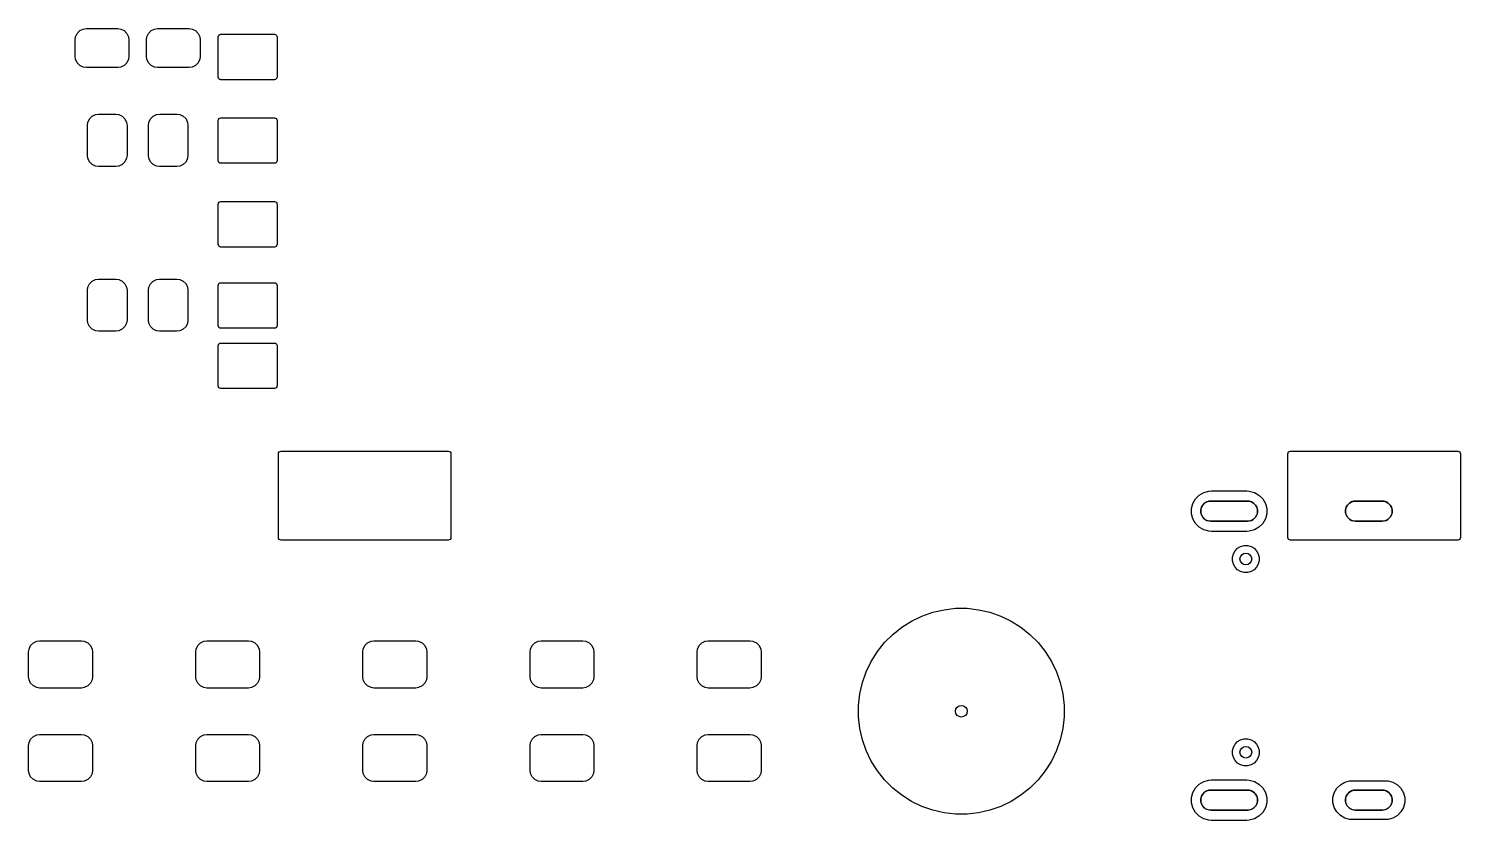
# Model space of a CAD drawing. Extents: x 3.9 to 7.48, y -4.89 to -2.91.
# Drawn here: x 5.79 to 7.476, y -4.826 to -3.894 of the extents above; entities that cross this region are included whole.
import ezdxf

# ---------------------------------------------------------------- set-up
doc = ezdxf.new("R2010")
doc.units = 0
doc.header["$MEASUREMENT"] = 0
doc.layers.add('BLACK', color=7, linetype='CONTINUOUS')

msp = doc.modelspace()

# ---------------------------------------------------------------- linework, layer by layer
at = {"layer": 'BLACK', "linetype": 'CONTINUOUS'}
for p, q in [((5.8505, -3.8964), (5.8546, -3.8945)), ((5.8546, -3.8945), (5.858, -3.8941)), ((5.858, -3.8941), (5.8954, -3.8941)), ((5.8954, -3.8941), (5.8987, -3.8945)), ((5.8987, -3.8945), (5.9028, -3.8964)), ((5.9345, -3.8964), (5.9386, -3.8945)), ((5.9386, -3.8945), (5.942, -3.8941)), ((5.942, -3.8941), (5.9794, -3.8941)), ((5.9794, -3.8941), (5.9827, -3.8945)), ((5.9827, -3.8945), (5.9868, -3.8964)), ((5.845, -3.9071), (5.8454, -3.9037)), ((5.845, -3.9268), (5.845, -3.9071)), ((5.8454, -3.9037), (5.8473, -3.8996)), ((5.8473, -3.8996), (5.8505, -3.8964)), ((5.9028, -3.8964), (5.906, -3.8996)), ((5.906, -3.8996), (5.9079, -3.9037)), ((5.9079, -3.9037), (5.9084, -3.9071)), ((5.9084, -3.9071), (5.9084, -3.9268)), ((5.929, -3.9071), (5.9294, -3.9037)), ((5.929, -3.9268), (5.929, -3.9071)), ((5.9294, -3.9037), (5.9313, -3.8996)), ((5.9313, -3.8996), (5.9345, -3.8964)), ((5.9868, -3.8964), (5.99, -3.8996)), ((5.99, -3.8996), (5.9919, -3.9037)), ((5.9919, -3.9037), (5.9924, -3.9071)), ((5.9924, -3.9071), (5.9924, -3.9268)), ((6.0135, -3.9038), (6.0137, -3.9026)), ((6.0135, -3.9511), (6.0135, -3.9038)), ((6.0137, -3.9026), (6.0144, -3.9016)), ((6.0144, -3.9016), (6.0154, -3.9009)), ((6.0154, -3.9009), (6.0166, -3.9007)), ((6.0166, -3.9007), (6.0796, -3.9007)), ((6.0796, -3.9007), (6.0808, -3.9009)), ((6.0808, -3.9009), (6.0818, -3.9016)), ((6.0818, -3.9016), (6.0825, -3.9026)), ((6.0825, -3.9026), (6.0828, -3.9038)), ((6.0828, -3.9038), (6.0828, -3.9511)), ((5.8454, -3.9301), (5.845, -3.9268)), ((5.9084, -3.9268), (5.9079, -3.9301)), ((5.9294, -3.9301), (5.929, -3.9268)), ((5.9924, -3.9268), (5.9919, -3.9301)), ((5.8473, -3.9342), (5.8454, -3.9301)), ((5.8505, -3.9374), (5.8473, -3.9342)), ((5.8546, -3.9393), (5.8505, -3.9374)), ((5.858, -3.9398), (5.8546, -3.9393)), ((5.8954, -3.9398), (5.858, -3.9398)), ((5.8987, -3.9393), (5.8954, -3.9398)), ((5.9028, -3.9374), (5.8987, -3.9393)), ((5.906, -3.9342), (5.9028, -3.9374)), ((5.9079, -3.9301), (5.906, -3.9342)), ((5.9313, -3.9342), (5.9294, -3.9301)), ((5.9345, -3.9374), (5.9313, -3.9342)), ((5.9386, -3.9393), (5.9345, -3.9374)), ((5.942, -3.9398), (5.9386, -3.9393)), ((5.9794, -3.9398), (5.942, -3.9398)), ((5.9827, -3.9393), (5.9794, -3.9398)), ((5.9868, -3.9374), (5.9827, -3.9393)), ((5.99, -3.9342), (5.9868, -3.9374)), ((5.9919, -3.9301), (5.99, -3.9342)), ((6.0137, -3.9523), (6.0135, -3.9511)), ((6.0144, -3.9533), (6.0137, -3.9523)), ((6.0154, -3.954), (6.0144, -3.9533)), ((6.0166, -3.9542), (6.0154, -3.954)), ((6.0796, -3.9542), (6.0166, -3.9542)), ((6.0808, -3.954), (6.0796, -3.9542)), ((6.0818, -3.9533), (6.0808, -3.954)), ((6.0825, -3.9523), (6.0818, -3.9533)), ((6.0828, -3.9511), (6.0825, -3.9523)), ((5.865, -3.9972), (5.8691, -3.9953)), ((5.8691, -3.9953), (5.8724, -3.9948)), ((5.8724, -3.9948), (5.8931, -3.9948)), ((5.8931, -3.9948), (5.8964, -3.9953)), ((5.8964, -3.9953), (5.9005, -3.9972)), ((5.9368, -3.9972), (5.9409, -3.9953)), ((5.9409, -3.9953), (5.9443, -3.9948)), ((5.9443, -3.9948), (5.9649, -3.9948)), ((5.9649, -3.9948), (5.9683, -3.9953)), ((5.9683, -3.9953), (5.9724, -3.9972)), ((5.8594, -4.0078), (5.8599, -4.0044)), ((5.8594, -4.0432), (5.8594, -4.0078)), ((5.8599, -4.0044), (5.8618, -4.0003)), ((5.8618, -4.0003), (5.865, -3.9972)), ((5.9005, -3.9972), (5.9037, -4.0003)), ((5.9037, -4.0003), (5.9056, -4.0044)), ((5.9056, -4.0044), (5.9061, -4.0078)), ((5.9061, -4.0078), (5.9061, -4.0432)), ((5.9313, -4.0078), (5.9317, -4.0044)), ((5.9313, -4.0432), (5.9313, -4.0078)), ((5.9317, -4.0044), (5.9336, -4.0003)), ((5.9336, -4.0003), (5.9368, -3.9972)), ((5.9724, -3.9972), (5.9756, -4.0003)), ((5.9756, -4.0003), (5.9775, -4.0044)), ((5.9775, -4.0044), (5.9779, -4.0078)), ((5.9779, -4.0078), (5.9779, -4.0432)), ((6.0135, -4.0022), (6.0137, -4.001)), ((6.0135, -4.0495), (6.0135, -4.0022)), ((6.0137, -4.001), (6.0144, -4)), ((6.0144, -4), (6.0154, -3.9993)), ((6.0154, -3.9993), (6.0166, -3.9991)), ((6.0166, -3.9991), (6.0796, -3.9991)), ((6.0796, -3.9991), (6.0808, -3.9993)), ((6.0808, -3.9993), (6.0818, -4)), ((6.0818, -4), (6.0825, -4.001)), ((6.0825, -4.001), (6.0828, -4.0022)), ((6.0828, -4.0022), (6.0828, -4.0495)), ((5.8599, -4.0466), (5.8594, -4.0432)), ((5.8618, -4.0507), (5.8599, -4.0466)), ((5.9056, -4.0466), (5.9037, -4.0507)), ((5.9061, -4.0432), (5.9056, -4.0466)), ((5.9317, -4.0466), (5.9313, -4.0432)), ((5.9336, -4.0507), (5.9317, -4.0466)), ((5.9775, -4.0466), (5.9756, -4.0507)), ((5.9779, -4.0432), (5.9775, -4.0466)), ((5.865, -4.0539), (5.8618, -4.0507)), ((5.8691, -4.0558), (5.865, -4.0539)), ((5.8724, -4.0562), (5.8691, -4.0558)), ((5.8931, -4.0562), (5.8724, -4.0562)), ((5.8964, -4.0558), (5.8931, -4.0562)), ((5.9005, -4.0539), (5.8964, -4.0558)), ((5.9037, -4.0507), (5.9005, -4.0539)), ((5.9368, -4.0539), (5.9336, -4.0507)), ((5.9409, -4.0558), (5.9368, -4.0539)), ((5.9443, -4.0562), (5.9409, -4.0558)), ((5.9649, -4.0562), (5.9443, -4.0562)), ((5.9683, -4.0558), (5.9649, -4.0562)), ((5.9724, -4.0539), (5.9683, -4.0558)), ((5.9756, -4.0507), (5.9724, -4.0539)), ((6.0137, -4.0507), (6.0135, -4.0495)), ((6.0144, -4.0517), (6.0137, -4.0507)), ((6.0154, -4.0524), (6.0144, -4.0517)), ((6.0166, -4.0526), (6.0154, -4.0524)), ((6.0796, -4.0526), (6.0166, -4.0526)), ((6.0808, -4.0524), (6.0796, -4.0526)), ((6.0818, -4.0517), (6.0808, -4.0524)), ((6.0825, -4.0507), (6.0818, -4.0517)), ((6.0828, -4.0495), (6.0825, -4.0507)), ((6.0154, -4.0978), (6.0166, -4.0975)), ((6.0166, -4.0975), (6.0796, -4.0975)), ((6.0796, -4.0975), (6.0808, -4.0978)), ((6.0135, -4.1007), (6.0137, -4.0995)), ((6.0135, -4.1479), (6.0135, -4.1007)), ((6.0137, -4.0995), (6.0144, -4.0984)), ((6.0144, -4.0984), (6.0154, -4.0978)), ((6.0808, -4.0978), (6.0818, -4.0984)), ((6.0818, -4.0984), (6.0825, -4.0995)), ((6.0825, -4.0995), (6.0828, -4.1007)), ((6.0828, -4.1007), (6.0828, -4.1479)), ((6.0137, -4.1491), (6.0135, -4.1479)), ((6.0828, -4.1479), (6.0825, -4.1491)), ((6.0144, -4.1501), (6.0137, -4.1491)), ((6.0154, -4.1508), (6.0144, -4.1501)), ((6.0166, -4.1511), (6.0154, -4.1508)), ((6.0796, -4.1511), (6.0166, -4.1511)), ((6.0808, -4.1508), (6.0796, -4.1511)), ((6.0818, -4.1501), (6.0808, -4.1508)), ((6.0825, -4.1491), (6.0818, -4.1501)), ((5.8594, -4.2018), (5.8599, -4.1984)), ((5.8599, -4.1984), (5.8618, -4.1943)), ((5.8618, -4.1943), (5.865, -4.1912)), ((5.865, -4.1912), (5.8691, -4.1893)), ((5.8691, -4.1893), (5.8724, -4.1888)), ((5.8724, -4.1888), (5.8931, -4.1888)), ((5.8931, -4.1888), (5.8964, -4.1893)), ((5.8964, -4.1893), (5.9005, -4.1912)), ((5.9005, -4.1912), (5.9037, -4.1943)), ((5.9037, -4.1943), (5.9056, -4.1984)), ((5.9056, -4.1984), (5.9061, -4.2018)), ((5.9313, -4.2018), (5.9317, -4.1984)), ((5.9317, -4.1984), (5.9336, -4.1943)), ((5.9336, -4.1943), (5.9368, -4.1912)), ((5.9368, -4.1912), (5.9409, -4.1893)), ((5.9409, -4.1893), (5.9443, -4.1888)), ((5.9443, -4.1888), (5.9649, -4.1888)), ((5.9649, -4.1888), (5.9683, -4.1893)), ((5.9683, -4.1893), (5.9724, -4.1912)), ((5.9724, -4.1912), (5.9756, -4.1943)), ((5.9756, -4.1943), (5.9775, -4.1984)), ((5.9775, -4.1984), (5.9779, -4.2018)), ((6.0135, -4.1963), (6.0137, -4.1951)), ((6.0135, -4.2436), (6.0135, -4.1963)), ((6.0137, -4.1951), (6.0144, -4.1941)), ((6.0144, -4.1941), (6.0154, -4.1934)), ((6.0154, -4.1934), (6.0166, -4.1932)), ((6.0166, -4.1932), (6.0796, -4.1932)), ((6.0796, -4.1932), (6.0808, -4.1934)), ((6.0808, -4.1934), (6.0818, -4.1941)), ((6.0818, -4.1941), (6.0825, -4.1951)), ((6.0825, -4.1951), (6.0828, -4.1963)), ((6.0828, -4.1963), (6.0828, -4.2436)), ((5.8594, -4.2372), (5.8594, -4.2018)), ((5.9061, -4.2018), (5.9061, -4.2372)), ((5.9313, -4.2372), (5.9313, -4.2018)), ((5.9779, -4.2018), (5.9779, -4.2372)), ((5.8599, -4.2406), (5.8594, -4.2372)), ((5.8618, -4.2447), (5.8599, -4.2406)), ((5.865, -4.2479), (5.8618, -4.2447)), ((5.8691, -4.2498), (5.865, -4.2479)), ((5.9005, -4.2479), (5.8964, -4.2498)), ((5.9037, -4.2447), (5.9005, -4.2479)), ((5.9056, -4.2406), (5.9037, -4.2447)), ((5.9061, -4.2372), (5.9056, -4.2406)), ((5.9317, -4.2406), (5.9313, -4.2372)), ((5.9336, -4.2447), (5.9317, -4.2406)), ((5.9368, -4.2479), (5.9336, -4.2447)), ((5.9409, -4.2498), (5.9368, -4.2479)), ((5.9724, -4.2479), (5.9683, -4.2498)), ((5.9756, -4.2447), (5.9724, -4.2479)), ((5.9775, -4.2406), (5.9756, -4.2447)), ((5.9779, -4.2372), (5.9775, -4.2406)), ((6.0137, -4.2448), (6.0135, -4.2436)), ((6.0144, -4.2458), (6.0137, -4.2448)), ((6.0154, -4.2465), (6.0144, -4.2458)), ((6.0166, -4.2467), (6.0154, -4.2465)), ((6.0796, -4.2467), (6.0166, -4.2467)), ((6.0808, -4.2465), (6.0796, -4.2467)), ((6.0818, -4.2458), (6.0808, -4.2465)), ((6.0825, -4.2448), (6.0818, -4.2458)), ((6.0828, -4.2436), (6.0825, -4.2448)), ((5.8724, -4.2502), (5.8691, -4.2498)), ((5.8931, -4.2502), (5.8724, -4.2502)), ((5.8964, -4.2498), (5.8931, -4.2502)), ((5.9443, -4.2502), (5.9409, -4.2498)), ((5.9649, -4.2502), (5.9443, -4.2502)), ((5.9683, -4.2498), (5.9649, -4.2502)), ((6.0135, -4.2672), (6.0137, -4.266)), ((6.0137, -4.266), (6.0144, -4.265)), ((6.0144, -4.265), (6.0154, -4.2643)), ((6.0154, -4.2643), (6.0166, -4.2641)), ((6.0166, -4.2641), (6.0796, -4.2641)), ((6.0796, -4.2641), (6.0808, -4.2643)), ((6.0808, -4.2643), (6.0818, -4.265)), ((6.0818, -4.265), (6.0825, -4.266)), ((6.0825, -4.266), (6.0828, -4.2672)), ((6.0135, -4.3144), (6.0135, -4.2672)), ((6.0828, -4.2672), (6.0828, -4.3144)), ((6.0137, -4.3157), (6.0135, -4.3144)), ((6.0144, -4.3167), (6.0137, -4.3157)), ((6.0154, -4.3174), (6.0144, -4.3167)), ((6.0818, -4.3167), (6.0808, -4.3174)), ((6.0825, -4.3157), (6.0818, -4.3167)), ((6.0828, -4.3144), (6.0825, -4.3157)), ((6.0166, -4.3176), (6.0154, -4.3174)), ((6.0796, -4.3176), (6.0166, -4.3176)), ((6.0808, -4.3174), (6.0796, -4.3176)), ((6.0843, -4.3946), (6.0846, -4.3934)), ((6.0843, -4.493), (6.0843, -4.3946)), ((6.0846, -4.3934), (6.0853, -4.3923)), ((6.0853, -4.3923), (6.0863, -4.3917)), ((6.0863, -4.3917), (6.0875, -4.3914)), ((6.0875, -4.3914), (6.2843, -4.3914)), ((6.2843, -4.3914), (6.2855, -4.3917)), ((6.2855, -4.3917), (6.2866, -4.3923)), ((6.2866, -4.3923), (6.2873, -4.3934)), ((6.2873, -4.3934), (6.2875, -4.3946)), ((6.2875, -4.3946), (6.2875, -4.493)), ((7.2733, -4.3946), (7.2736, -4.3934)), ((7.2733, -4.493), (7.2733, -4.3946)), ((7.2736, -4.3934), (7.2742, -4.3923)), ((7.2742, -4.3923), (7.2753, -4.3917)), ((7.2753, -4.3917), (7.2765, -4.3914)), ((7.2765, -4.3914), (7.4733, -4.3914)), ((7.4733, -4.3914), (7.4745, -4.3917)), ((7.4745, -4.3917), (7.4755, -4.3923)), ((7.4755, -4.3923), (7.4762, -4.3934)), ((7.4762, -4.3934), (7.4765, -4.3946)), ((7.4765, -4.3946), (7.4765, -4.493)), ((7.1614, -4.4529), (7.1645, -4.4475)), ((7.1645, -4.4475), (7.1689, -4.4431)), ((7.1689, -4.4431), (7.1743, -4.44)), ((7.1743, -4.44), (7.1803, -4.4384)), ((7.1753, -4.4526), (7.1779, -4.4511)), ((7.1779, -4.4511), (7.1809, -4.4503)), ((7.1803, -4.4384), (7.1834, -4.4382)), ((7.1809, -4.4503), (7.1825, -4.4502)), ((7.1825, -4.4502), (7.2258, -4.4502)), ((7.1834, -4.4382), (7.2248, -4.4382)), ((7.2248, -4.4382), (7.2279, -4.4384)), ((7.2258, -4.4502), (7.2273, -4.4503)), ((7.2273, -4.4503), (7.2303, -4.4511)), ((7.2279, -4.4384), (7.2339, -4.44)), ((7.2303, -4.4511), (7.233, -4.4526)), ((7.2339, -4.44), (7.2393, -4.4431)), ((7.2393, -4.4431), (7.2437, -4.4475)), ((7.2437, -4.4475), (7.2468, -4.4529)), ((7.3457, -4.4526), (7.3484, -4.4511)), ((7.3484, -4.4511), (7.3514, -4.4503)), ((7.3514, -4.4503), (7.3529, -4.4502)), ((7.3529, -4.4502), (7.3844, -4.4502)), ((7.3844, -4.4502), (7.386, -4.4503)), ((7.386, -4.4503), (7.3889, -4.4511)), ((7.3889, -4.4511), (7.3916, -4.4526)), ((7.1598, -4.4589), (7.1614, -4.4529)), ((7.1598, -4.4651), (7.1598, -4.4589)), ((7.1614, -4.4711), (7.1598, -4.4651)), ((7.1707, -4.4604), (7.1715, -4.4575)), ((7.1707, -4.4635), (7.1707, -4.4604)), ((7.1715, -4.4665), (7.1707, -4.4635)), ((7.1715, -4.4575), (7.1731, -4.4548)), ((7.1731, -4.4692), (7.1715, -4.4665)), ((7.1731, -4.4548), (7.1753, -4.4526)), ((7.233, -4.4526), (7.2351, -4.4548)), ((7.2351, -4.4548), (7.2367, -4.4575)), ((7.2367, -4.4665), (7.2351, -4.4692)), ((7.2367, -4.4575), (7.2375, -4.4604)), ((7.2375, -4.4635), (7.2367, -4.4665)), ((7.2375, -4.4604), (7.2375, -4.4635)), ((7.2468, -4.4529), (7.2484, -4.4589)), ((7.2484, -4.4651), (7.2468, -4.4711)), ((7.2484, -4.4589), (7.2484, -4.4651)), ((7.3412, -4.4604), (7.342, -4.4575)), ((7.3412, -4.4635), (7.3412, -4.4604)), ((7.342, -4.4665), (7.3412, -4.4635)), ((7.342, -4.4575), (7.3436, -4.4548)), ((7.3436, -4.4692), (7.342, -4.4665)), ((7.3436, -4.4548), (7.3457, -4.4526)), ((7.3916, -4.4526), (7.3938, -4.4548)), ((7.3938, -4.4548), (7.3953, -4.4575)), ((7.3953, -4.4665), (7.3938, -4.4692)), ((7.3953, -4.4575), (7.3961, -4.4604)), ((7.3961, -4.4635), (7.3953, -4.4665)), ((7.3961, -4.4604), (7.3961, -4.4635)), ((7.1645, -4.4765), (7.1614, -4.4711)), ((7.1689, -4.4809), (7.1645, -4.4765)), ((7.1743, -4.484), (7.1689, -4.4809)), ((7.1753, -4.4714), (7.1731, -4.4692)), ((7.1803, -4.4856), (7.1743, -4.484)), ((7.1779, -4.4729), (7.1753, -4.4714)), ((7.1809, -4.4737), (7.1779, -4.4729)), ((7.1825, -4.4738), (7.1809, -4.4737)), ((7.2258, -4.4738), (7.1825, -4.4738)), ((7.2273, -4.4737), (7.2258, -4.4738)), ((7.2303, -4.4729), (7.2273, -4.4737)), ((7.2339, -4.484), (7.2279, -4.4856)), ((7.233, -4.4714), (7.2303, -4.4729)), ((7.2351, -4.4692), (7.233, -4.4714)), ((7.2393, -4.4809), (7.2339, -4.484)), ((7.2437, -4.4765), (7.2393, -4.4809)), ((7.2468, -4.4711), (7.2437, -4.4765)), ((7.3457, -4.4714), (7.3436, -4.4692)), ((7.3484, -4.4729), (7.3457, -4.4714)), ((7.3514, -4.4737), (7.3484, -4.4729)), ((7.3529, -4.4738), (7.3514, -4.4737)), ((7.3844, -4.4738), (7.3529, -4.4738)), ((7.386, -4.4737), (7.3844, -4.4738)), ((7.3889, -4.4729), (7.386, -4.4737)), ((7.3916, -4.4714), (7.3889, -4.4729)), ((7.3938, -4.4692), (7.3916, -4.4714)), ((6.0846, -4.4942), (6.0843, -4.493)), ((6.0853, -4.4952), (6.0846, -4.4942)), ((6.0863, -4.4959), (6.0853, -4.4952)), ((6.0875, -4.4961), (6.0863, -4.4959)), ((6.2843, -4.4961), (6.0875, -4.4961)), ((6.2855, -4.4959), (6.2843, -4.4961)), ((6.2866, -4.4952), (6.2855, -4.4959)), ((6.2873, -4.4942), (6.2866, -4.4952)), ((6.2875, -4.493), (6.2873, -4.4942)), ((7.1834, -4.4858), (7.1803, -4.4856)), ((7.2248, -4.4858), (7.1834, -4.4858)), ((7.2279, -4.4856), (7.2248, -4.4858)), ((7.2736, -4.4942), (7.2733, -4.493)), ((7.2742, -4.4952), (7.2736, -4.4942)), ((7.2753, -4.4959), (7.2742, -4.4952)), ((7.2765, -4.4961), (7.2753, -4.4959)), ((7.4733, -4.4961), (7.2765, -4.4961)), ((7.4745, -4.4959), (7.4733, -4.4961)), ((7.4755, -4.4952), (7.4745, -4.4959)), ((7.4762, -4.4942), (7.4755, -4.4952)), ((7.4765, -4.493), (7.4762, -4.4942)), ((7.208, -4.5162), (7.2091, -4.5122)), ((7.208, -4.5204), (7.208, -4.5162)), ((7.2091, -4.5122), (7.2111, -4.5086)), ((7.2111, -4.5086), (7.2141, -4.5056)), ((7.2141, -4.5056), (7.2177, -4.5036)), ((7.2177, -4.5036), (7.2217, -4.5025)), ((7.2217, -4.5025), (7.2259, -4.5025)), ((7.2259, -4.5025), (7.2299, -4.5036)), ((7.2299, -4.5036), (7.2335, -4.5056)), ((7.2335, -4.5056), (7.2364, -4.5086)), ((7.2364, -4.5086), (7.2385, -4.5122)), ((7.2385, -4.5122), (7.2396, -4.5162)), ((7.2396, -4.5162), (7.2396, -4.5204)), ((7.2091, -4.5244), (7.208, -4.5204)), ((7.2111, -4.528), (7.2091, -4.5244)), ((7.2141, -4.5309), (7.2111, -4.528)), ((7.2177, -4.533), (7.2141, -4.5309)), ((7.2217, -4.5341), (7.2177, -4.533)), ((7.2259, -4.5341), (7.2217, -4.5341)), ((7.2299, -4.533), (7.2259, -4.5341)), ((7.2335, -4.5309), (7.2299, -4.533)), ((7.2364, -4.528), (7.2335, -4.5309)), ((7.2385, -4.5244), (7.2364, -4.528)), ((7.2396, -4.5204), (7.2385, -4.5244)), ((6.83, -4.5914), (6.8423, -4.5855)), ((6.8423, -4.5855), (6.8551, -4.581)), ((6.8551, -4.581), (6.8684, -4.578)), ((6.8684, -4.578), (6.8819, -4.5764)), ((6.8819, -4.5764), (6.8955, -4.5764)), ((6.8955, -4.5764), (6.909, -4.578)), ((6.909, -4.578), (6.9222, -4.581)), ((6.9222, -4.581), (6.9351, -4.5855)), ((6.9351, -4.5855), (6.9473, -4.5914)), ((6.8079, -4.6071), (6.8185, -4.5986)), ((6.8185, -4.5986), (6.83, -4.5914)), ((6.9473, -4.5914), (6.9588, -4.5986)), ((6.9588, -4.5986), (6.9695, -4.6071)), ((5.7907, -4.6243), (5.7926, -4.6202)), ((5.7926, -4.6202), (5.7958, -4.617)), ((5.7958, -4.617), (5.7998, -4.6151)), ((5.7998, -4.6151), (5.8032, -4.6146)), ((5.8032, -4.6146), (5.8524, -4.6146)), ((5.8524, -4.6146), (5.8558, -4.6151)), ((5.8558, -4.6151), (5.8599, -4.617)), ((5.8599, -4.617), (5.8631, -4.6202)), ((5.8631, -4.6202), (5.865, -4.6243)), ((5.9875, -4.6243), (5.9894, -4.6202)), ((5.9894, -4.6202), (5.9926, -4.617)), ((5.9926, -4.617), (5.9967, -4.6151)), ((5.9967, -4.6151), (6.0001, -4.6146)), ((6.0001, -4.6146), (6.0493, -4.6146)), ((6.0493, -4.6146), (6.0526, -4.6151)), ((6.0526, -4.6151), (6.0567, -4.617)), ((6.0567, -4.617), (6.0599, -4.6202)), ((6.0599, -4.6202), (6.0618, -4.6243)), ((6.1844, -4.6243), (6.1863, -4.6202)), ((6.1863, -4.6202), (6.1895, -4.617)), ((6.1895, -4.617), (6.1935, -4.6151)), ((6.1935, -4.6151), (6.1969, -4.6146)), ((6.1969, -4.6146), (6.2461, -4.6146)), ((6.2461, -4.6146), (6.2495, -4.6151)), ((6.2495, -4.6151), (6.2536, -4.617)), ((6.2536, -4.617), (6.2568, -4.6202)), ((6.2568, -4.6202), (6.2587, -4.6243)), ((6.3812, -4.6243), (6.3831, -4.6202)), ((6.3831, -4.6202), (6.3863, -4.617)), ((6.3863, -4.617), (6.3904, -4.6151)), ((6.3904, -4.6151), (6.3938, -4.6146)), ((6.3938, -4.6146), (6.443, -4.6146)), ((6.443, -4.6146), (6.4463, -4.6151)), ((6.4463, -4.6151), (6.4504, -4.617)), ((6.4504, -4.617), (6.4536, -4.6202)), ((6.4536, -4.6202), (6.4555, -4.6243)), ((6.5781, -4.6243), (6.58, -4.6202)), ((6.58, -4.6202), (6.5832, -4.617)), ((6.5832, -4.617), (6.5872, -4.6151)), ((6.5872, -4.6151), (6.5906, -4.6146)), ((6.5906, -4.6146), (6.6398, -4.6146)), ((6.6398, -4.6146), (6.6432, -4.6151)), ((6.6432, -4.6151), (6.6473, -4.617)), ((6.6473, -4.617), (6.6505, -4.6202)), ((6.6505, -4.6202), (6.6524, -4.6243)), ((6.7898, -4.6273), (6.7983, -4.6167)), ((6.7983, -4.6167), (6.8079, -4.6071)), ((6.9695, -4.6071), (6.9791, -4.6167)), ((6.9791, -4.6167), (6.9876, -4.6273)), ((5.7902, -4.6276), (5.7907, -4.6243)), ((5.7902, -4.6572), (5.7902, -4.6276)), ((5.865, -4.6243), (5.8654, -4.6276)), ((5.8654, -4.6276), (5.8654, -4.6572)), ((5.9871, -4.6276), (5.9875, -4.6243)), ((5.9871, -4.6572), (5.9871, -4.6276)), ((6.0618, -4.6243), (6.0623, -4.6276)), ((6.0623, -4.6276), (6.0623, -4.6572)), ((6.1839, -4.6276), (6.1844, -4.6243)), ((6.1839, -4.6572), (6.1839, -4.6276)), ((6.2587, -4.6243), (6.2591, -4.6276)), ((6.2591, -4.6276), (6.2591, -4.6572)), ((6.3808, -4.6276), (6.3812, -4.6243)), ((6.3808, -4.6572), (6.3808, -4.6276)), ((6.4555, -4.6243), (6.456, -4.6276)), ((6.456, -4.6276), (6.456, -4.6572)), ((6.5776, -4.6276), (6.5781, -4.6243)), ((6.5776, -4.6572), (6.5776, -4.6276)), ((6.6524, -4.6243), (6.6528, -4.6276)), ((6.6528, -4.6276), (6.6528, -4.6572)), ((6.7825, -4.6389), (6.7898, -4.6273)), ((6.9876, -4.6273), (6.9948, -4.6389)), ((6.7722, -4.6639), (6.7766, -4.6511)), ((6.7766, -4.6511), (6.7825, -4.6389)), ((6.9948, -4.6389), (7.0007, -4.6511)), ((7.0007, -4.6511), (7.0052, -4.6639)), ((5.7907, -4.6605), (5.7902, -4.6572)), ((5.7926, -4.6646), (5.7907, -4.6605)), ((5.7958, -4.6678), (5.7926, -4.6646)), ((5.7998, -4.6697), (5.7958, -4.6678)), ((5.8032, -4.6702), (5.7998, -4.6697)), ((5.8524, -4.6702), (5.8032, -4.6702)), ((5.8558, -4.6697), (5.8524, -4.6702)), ((5.8599, -4.6678), (5.8558, -4.6697)), ((5.8631, -4.6646), (5.8599, -4.6678)), ((5.865, -4.6605), (5.8631, -4.6646)), ((5.8654, -4.6572), (5.865, -4.6605)), ((5.9875, -4.6605), (5.9871, -4.6572)), ((5.9894, -4.6646), (5.9875, -4.6605)), ((5.9926, -4.6678), (5.9894, -4.6646)), ((5.9967, -4.6697), (5.9926, -4.6678)), ((6.0001, -4.6702), (5.9967, -4.6697)), ((6.0493, -4.6702), (6.0001, -4.6702)), ((6.0526, -4.6697), (6.0493, -4.6702)), ((6.0567, -4.6678), (6.0526, -4.6697)), ((6.0599, -4.6646), (6.0567, -4.6678)), ((6.0618, -4.6605), (6.0599, -4.6646)), ((6.0623, -4.6572), (6.0618, -4.6605)), ((6.1844, -4.6605), (6.1839, -4.6572)), ((6.1863, -4.6646), (6.1844, -4.6605)), ((6.1895, -4.6678), (6.1863, -4.6646)), ((6.1935, -4.6697), (6.1895, -4.6678)), ((6.1969, -4.6702), (6.1935, -4.6697)), ((6.2461, -4.6702), (6.1969, -4.6702)), ((6.2495, -4.6697), (6.2461, -4.6702)), ((6.2536, -4.6678), (6.2495, -4.6697)), ((6.2568, -4.6646), (6.2536, -4.6678)), ((6.2587, -4.6605), (6.2568, -4.6646)), ((6.2591, -4.6572), (6.2587, -4.6605)), ((6.3812, -4.6605), (6.3808, -4.6572)), ((6.3831, -4.6646), (6.3812, -4.6605)), ((6.3863, -4.6678), (6.3831, -4.6646)), ((6.3904, -4.6697), (6.3863, -4.6678)), ((6.3938, -4.6702), (6.3904, -4.6697)), ((6.443, -4.6702), (6.3938, -4.6702)), ((6.4463, -4.6697), (6.443, -4.6702)), ((6.4504, -4.6678), (6.4463, -4.6697)), ((6.4536, -4.6646), (6.4504, -4.6678)), ((6.4555, -4.6605), (6.4536, -4.6646)), ((6.456, -4.6572), (6.4555, -4.6605)), ((6.5781, -4.6605), (6.5776, -4.6572)), ((6.58, -4.6646), (6.5781, -4.6605)), ((6.5832, -4.6678), (6.58, -4.6646)), ((6.5872, -4.6697), (6.5832, -4.6678)), ((6.5906, -4.6702), (6.5872, -4.6697)), ((6.6398, -4.6702), (6.5906, -4.6702)), ((6.6432, -4.6697), (6.6398, -4.6702)), ((6.6473, -4.6678), (6.6432, -4.6697)), ((6.6505, -4.6646), (6.6473, -4.6678)), ((6.6524, -4.6605), (6.6505, -4.6646)), ((6.6528, -4.6572), (6.6524, -4.6605)), ((6.7691, -4.6772), (6.7722, -4.6639)), ((7.0052, -4.6639), (7.0082, -4.6772)), ((6.7676, -4.6907), (6.7691, -4.6772)), ((7.0082, -4.6772), (7.0097, -4.6907)), ((6.7676, -4.7043), (6.7676, -4.6907)), ((6.7691, -4.7178), (6.7676, -4.7043)), ((7.0097, -4.7043), (7.0082, -4.7178)), ((7.0097, -4.6907), (7.0097, -4.7043)), ((6.7722, -4.7311), (6.7691, -4.7178)), ((7.0082, -4.7178), (7.0052, -4.7311)), ((5.7902, -4.7379), (5.7907, -4.7345)), ((5.7902, -4.7674), (5.7902, -4.7379)), ((5.7907, -4.7345), (5.7926, -4.7304)), ((5.7926, -4.7304), (5.7958, -4.7272)), ((5.7958, -4.7272), (5.7998, -4.7253)), ((5.7998, -4.7253), (5.8032, -4.7249)), ((5.8032, -4.7249), (5.8524, -4.7249)), ((5.8524, -4.7249), (5.8558, -4.7253)), ((5.8558, -4.7253), (5.8599, -4.7272)), ((5.8599, -4.7272), (5.8631, -4.7304)), ((5.8631, -4.7304), (5.865, -4.7345)), ((5.865, -4.7345), (5.8654, -4.7379)), ((5.8654, -4.7379), (5.8654, -4.7674)), ((5.9871, -4.7379), (5.9875, -4.7345)), ((5.9871, -4.7674), (5.9871, -4.7379)), ((5.9875, -4.7345), (5.9894, -4.7304)), ((5.9894, -4.7304), (5.9926, -4.7272)), ((5.9926, -4.7272), (5.9967, -4.7253)), ((5.9967, -4.7253), (6.0001, -4.7249)), ((6.0001, -4.7249), (6.0493, -4.7249)), ((6.0493, -4.7249), (6.0526, -4.7253)), ((6.0526, -4.7253), (6.0567, -4.7272)), ((6.0567, -4.7272), (6.0599, -4.7304)), ((6.0599, -4.7304), (6.0618, -4.7345)), ((6.0618, -4.7345), (6.0623, -4.7379)), ((6.0623, -4.7379), (6.0623, -4.7674)), ((6.1839, -4.7379), (6.1844, -4.7345)), ((6.1839, -4.7674), (6.1839, -4.7379)), ((6.1844, -4.7345), (6.1863, -4.7304)), ((6.1863, -4.7304), (6.1895, -4.7272)), ((6.1895, -4.7272), (6.1935, -4.7253)), ((6.1935, -4.7253), (6.1969, -4.7249)), ((6.1969, -4.7249), (6.2461, -4.7249)), ((6.2461, -4.7249), (6.2495, -4.7253)), ((6.2495, -4.7253), (6.2536, -4.7272)), ((6.2536, -4.7272), (6.2568, -4.7304)), ((6.2568, -4.7304), (6.2587, -4.7345)), ((6.2587, -4.7345), (6.2591, -4.7379)), ((6.2591, -4.7379), (6.2591, -4.7674)), ((6.3808, -4.7379), (6.3812, -4.7345)), ((6.3808, -4.7674), (6.3808, -4.7379)), ((6.3812, -4.7345), (6.3831, -4.7304)), ((6.3831, -4.7304), (6.3863, -4.7272)), ((6.3863, -4.7272), (6.3904, -4.7253)), ((6.3904, -4.7253), (6.3938, -4.7249)), ((6.3938, -4.7249), (6.443, -4.7249)), ((6.443, -4.7249), (6.4463, -4.7253)), ((6.4463, -4.7253), (6.4504, -4.7272)), ((6.4504, -4.7272), (6.4536, -4.7304)), ((6.4536, -4.7304), (6.4555, -4.7345)), ((6.4555, -4.7345), (6.456, -4.7379)), ((6.456, -4.7379), (6.456, -4.7674)), ((6.5776, -4.7379), (6.5781, -4.7345)), ((6.5776, -4.7674), (6.5776, -4.7379)), ((6.5781, -4.7345), (6.58, -4.7304)), ((6.58, -4.7304), (6.5832, -4.7272)), ((6.5832, -4.7272), (6.5872, -4.7253)), ((6.5872, -4.7253), (6.5906, -4.7249)), ((6.5906, -4.7249), (6.6398, -4.7249)), ((6.6398, -4.7249), (6.6432, -4.7253)), ((6.6432, -4.7253), (6.6473, -4.7272)), ((6.6473, -4.7272), (6.6505, -4.7304)), ((6.6505, -4.7304), (6.6524, -4.7345)), ((6.6524, -4.7345), (6.6528, -4.7379)), ((6.6528, -4.7379), (6.6528, -4.7674)), ((6.7766, -4.7439), (6.7722, -4.7311)), ((7.0052, -4.7311), (7.0007, -4.7439)), ((7.2091, -4.7397), (7.2111, -4.7361)), ((7.2111, -4.7361), (7.2141, -4.7332)), ((7.2141, -4.7332), (7.2177, -4.7311)), ((7.2177, -4.7311), (7.2217, -4.73)), ((7.2217, -4.73), (7.2259, -4.73)), ((7.2259, -4.73), (7.2299, -4.7311)), ((7.2299, -4.7311), (7.2335, -4.7332)), ((7.2335, -4.7332), (7.2364, -4.7361)), ((7.2364, -4.7361), (7.2385, -4.7397)), ((6.7825, -4.7562), (6.7766, -4.7439)), ((7.0007, -4.7439), (6.9948, -4.7562)), ((7.208, -4.7438), (7.2091, -4.7397)), ((7.208, -4.7479), (7.208, -4.7438)), ((7.2091, -4.7519), (7.208, -4.7479)), ((7.2111, -4.7556), (7.2091, -4.7519)), ((7.2385, -4.7519), (7.2364, -4.7556)), ((7.2385, -4.7397), (7.2396, -4.7438)), ((7.2396, -4.7479), (7.2385, -4.7519)), ((7.2396, -4.7438), (7.2396, -4.7479)), ((5.7907, -4.7708), (5.7902, -4.7674)), ((5.7926, -4.7749), (5.7907, -4.7708)), ((5.865, -4.7708), (5.8631, -4.7749)), ((5.8654, -4.7674), (5.865, -4.7708)), ((5.9875, -4.7708), (5.9871, -4.7674)), ((5.9894, -4.7749), (5.9875, -4.7708)), ((6.0618, -4.7708), (6.0599, -4.7749)), ((6.0623, -4.7674), (6.0618, -4.7708)), ((6.1844, -4.7708), (6.1839, -4.7674)), ((6.1863, -4.7749), (6.1844, -4.7708)), ((6.2587, -4.7708), (6.2568, -4.7749)), ((6.2591, -4.7674), (6.2587, -4.7708)), ((6.3812, -4.7708), (6.3808, -4.7674)), ((6.3831, -4.7749), (6.3812, -4.7708)), ((6.4555, -4.7708), (6.4536, -4.7749)), ((6.456, -4.7674), (6.4555, -4.7708)), ((6.5781, -4.7708), (6.5776, -4.7674)), ((6.58, -4.7749), (6.5781, -4.7708)), ((6.6524, -4.7708), (6.6505, -4.7749)), ((6.6528, -4.7674), (6.6524, -4.7708)), ((6.7898, -4.7677), (6.7825, -4.7562)), ((6.7983, -4.7783), (6.7898, -4.7677)), ((6.9876, -4.7677), (6.9791, -4.7783)), ((6.9948, -4.7562), (6.9876, -4.7677)), ((7.2141, -4.7585), (7.2111, -4.7556)), ((7.2177, -4.7606), (7.2141, -4.7585)), ((7.2217, -4.7617), (7.2177, -4.7606)), ((7.2259, -4.7617), (7.2217, -4.7617)), ((7.2299, -4.7606), (7.2259, -4.7617)), ((7.2335, -4.7585), (7.2299, -4.7606)), ((7.2364, -4.7556), (7.2335, -4.7585)), ((5.7958, -4.778), (5.7926, -4.7749)), ((5.7998, -4.7799), (5.7958, -4.778)), ((5.8032, -4.7804), (5.7998, -4.7799)), ((5.8524, -4.7804), (5.8032, -4.7804)), ((5.8558, -4.7799), (5.8524, -4.7804)), ((5.8599, -4.778), (5.8558, -4.7799)), ((5.8631, -4.7749), (5.8599, -4.778)), ((5.9926, -4.778), (5.9894, -4.7749)), ((5.9967, -4.7799), (5.9926, -4.778)), ((6.0001, -4.7804), (5.9967, -4.7799)), ((6.0493, -4.7804), (6.0001, -4.7804)), ((6.0526, -4.7799), (6.0493, -4.7804)), ((6.0567, -4.778), (6.0526, -4.7799)), ((6.0599, -4.7749), (6.0567, -4.778)), ((6.1895, -4.778), (6.1863, -4.7749)), ((6.1935, -4.7799), (6.1895, -4.778)), ((6.1969, -4.7804), (6.1935, -4.7799)), ((6.2461, -4.7804), (6.1969, -4.7804)), ((6.2495, -4.7799), (6.2461, -4.7804)), ((6.2536, -4.778), (6.2495, -4.7799)), ((6.2568, -4.7749), (6.2536, -4.778)), ((6.3863, -4.778), (6.3831, -4.7749)), ((6.3904, -4.7799), (6.3863, -4.778)), ((6.3938, -4.7804), (6.3904, -4.7799)), ((6.443, -4.7804), (6.3938, -4.7804)), ((6.4463, -4.7799), (6.443, -4.7804)), ((6.4504, -4.778), (6.4463, -4.7799)), ((6.4536, -4.7749), (6.4504, -4.778)), ((6.5832, -4.778), (6.58, -4.7749)), ((6.5872, -4.7799), (6.5832, -4.778)), ((6.5906, -4.7804), (6.5872, -4.7799)), ((6.6398, -4.7804), (6.5906, -4.7804)), ((6.6432, -4.7799), (6.6398, -4.7804)), ((6.6473, -4.778), (6.6432, -4.7799)), ((6.6505, -4.7749), (6.6473, -4.778)), ((6.8079, -4.7879), (6.7983, -4.7783)), ((6.8185, -4.7964), (6.8079, -4.7879)), ((6.9695, -4.7879), (6.9588, -4.7964)), ((6.9791, -4.7783), (6.9695, -4.7879)), ((7.1614, -4.793), (7.1645, -4.7876)), ((7.1645, -4.7876), (7.1689, -4.7832)), ((7.1689, -4.7832), (7.1743, -4.7801)), ((7.1743, -4.7801), (7.1803, -4.7785)), ((7.1803, -4.7785), (7.1834, -4.7783)), ((7.1834, -4.7783), (7.2248, -4.7783)), ((7.2248, -4.7783), (7.2279, -4.7785)), ((7.2279, -4.7785), (7.2339, -4.7801)), ((7.2339, -4.7801), (7.2393, -4.7832)), ((7.2393, -4.7832), (7.2437, -4.7876)), ((7.2437, -4.7876), (7.2468, -4.793)), ((7.3279, -4.7934), (7.3309, -4.7882)), ((7.3309, -4.7882), (7.3351, -4.784)), ((7.3351, -4.784), (7.3403, -4.781)), ((7.3403, -4.781), (7.346, -4.7795)), ((7.346, -4.7795), (7.349, -4.7793)), ((7.349, -4.7793), (7.3884, -4.7793)), ((7.3884, -4.7793), (7.3913, -4.7795)), ((7.3913, -4.7795), (7.3971, -4.781)), ((7.3971, -4.781), (7.4023, -4.784)), ((7.4023, -4.784), (7.4065, -4.7882)), ((7.4065, -4.7882), (7.4095, -4.7934)), ((6.83, -4.8036), (6.8185, -4.7964)), ((6.8423, -4.8095), (6.83, -4.8036)), ((6.9473, -4.8036), (6.9351, -4.8095)), ((6.9588, -4.7964), (6.9473, -4.8036)), ((7.1598, -4.799), (7.1614, -4.793)), ((7.1598, -4.8053), (7.1598, -4.799)), ((7.1614, -4.8113), (7.1598, -4.8053)), ((7.1707, -4.8006), (7.1715, -4.7976)), ((7.1707, -4.8037), (7.1707, -4.8006)), ((7.1715, -4.8067), (7.1707, -4.8037)), ((7.1715, -4.7976), (7.1731, -4.795)), ((7.1731, -4.795), (7.1753, -4.7928)), ((7.1753, -4.7928), (7.1779, -4.7912)), ((7.1779, -4.7912), (7.1809, -4.7904)), ((7.1809, -4.7904), (7.1825, -4.7903)), ((7.1825, -4.7903), (7.2258, -4.7903)), ((7.2258, -4.7903), (7.2273, -4.7904)), ((7.2273, -4.7904), (7.2303, -4.7912)), ((7.2303, -4.7912), (7.233, -4.7928)), ((7.233, -4.7928), (7.2351, -4.795)), ((7.2351, -4.795), (7.2367, -4.7976)), ((7.2367, -4.7976), (7.2375, -4.8006)), ((7.2375, -4.8037), (7.2367, -4.8067)), ((7.2375, -4.8006), (7.2375, -4.8037)), ((7.2468, -4.793), (7.2484, -4.799)), ((7.2484, -4.8053), (7.2468, -4.8113)), ((7.2484, -4.799), (7.2484, -4.8053)), ((7.3264, -4.7992), (7.3279, -4.7934)), ((7.3264, -4.8051), (7.3264, -4.7992)), ((7.3279, -4.8109), (7.3264, -4.8051)), ((7.3412, -4.8006), (7.342, -4.7976)), ((7.3412, -4.8037), (7.3412, -4.8006)), ((7.342, -4.8067), (7.3412, -4.8037)), ((7.342, -4.7976), (7.3436, -4.795)), ((7.3436, -4.795), (7.3457, -4.7928)), ((7.3457, -4.7928), (7.3484, -4.7912)), ((7.3484, -4.7912), (7.3514, -4.7904)), ((7.3514, -4.7904), (7.3529, -4.7903)), ((7.3529, -4.7903), (7.3844, -4.7903)), ((7.3844, -4.7903), (7.386, -4.7904)), ((7.386, -4.7904), (7.3889, -4.7912)), ((7.3889, -4.7912), (7.3916, -4.7928)), ((7.3916, -4.7928), (7.3938, -4.795)), ((7.3938, -4.795), (7.3953, -4.7976)), ((7.3953, -4.7976), (7.3961, -4.8006)), ((7.3961, -4.8037), (7.3953, -4.8067)), ((7.3961, -4.8006), (7.3961, -4.8037)), ((7.4095, -4.7934), (7.411, -4.7992)), ((7.411, -4.8051), (7.4095, -4.8109)), ((7.411, -4.7992), (7.411, -4.8051)), ((6.8551, -4.814), (6.8423, -4.8095)), ((6.8684, -4.8171), (6.8551, -4.814)), ((6.8819, -4.8186), (6.8684, -4.8171)), ((6.8955, -4.8186), (6.8819, -4.8186)), ((6.909, -4.8171), (6.8955, -4.8186)), ((6.9222, -4.814), (6.909, -4.8171)), ((6.9351, -4.8095), (6.9222, -4.814)), ((7.1645, -4.8166), (7.1614, -4.8113)), ((7.1689, -4.821), (7.1645, -4.8166)), ((7.1743, -4.8241), (7.1689, -4.821)), ((7.1731, -4.8093), (7.1715, -4.8067)), ((7.1753, -4.8115), (7.1731, -4.8093)), ((7.1779, -4.8131), (7.1753, -4.8115)), ((7.1809, -4.8139), (7.1779, -4.8131)), ((7.1825, -4.814), (7.1809, -4.8139)), ((7.2258, -4.814), (7.1825, -4.814)), ((7.2273, -4.8139), (7.2258, -4.814)), ((7.2303, -4.8131), (7.2273, -4.8139)), ((7.233, -4.8115), (7.2303, -4.8131)), ((7.2351, -4.8093), (7.233, -4.8115)), ((7.2393, -4.821), (7.2339, -4.8241)), ((7.2367, -4.8067), (7.2351, -4.8093)), ((7.2437, -4.8166), (7.2393, -4.821)), ((7.2468, -4.8113), (7.2437, -4.8166)), ((7.3309, -4.816), (7.3279, -4.8109)), ((7.3351, -4.8203), (7.3309, -4.816)), ((7.3403, -4.8232), (7.3351, -4.8203)), ((7.3436, -4.8093), (7.342, -4.8067)), ((7.3457, -4.8115), (7.3436, -4.8093)), ((7.3484, -4.8131), (7.3457, -4.8115)), ((7.3514, -4.8139), (7.3484, -4.8131)), ((7.3529, -4.814), (7.3514, -4.8139)), ((7.3844, -4.814), (7.3529, -4.814)), ((7.386, -4.8139), (7.3844, -4.814)), ((7.3889, -4.8131), (7.386, -4.8139)), ((7.3916, -4.8115), (7.3889, -4.8131)), ((7.3938, -4.8093), (7.3916, -4.8115)), ((7.3953, -4.8067), (7.3938, -4.8093)), ((7.4023, -4.8203), (7.3971, -4.8232)), ((7.4065, -4.816), (7.4023, -4.8203)), ((7.4095, -4.8109), (7.4065, -4.816)), ((7.1803, -4.8258), (7.1743, -4.8241)), ((7.1834, -4.826), (7.1803, -4.8258)), ((7.2248, -4.826), (7.1834, -4.826)), ((7.2279, -4.8258), (7.2248, -4.826)), ((7.2339, -4.8241), (7.2279, -4.8258)), ((7.346, -4.8248), (7.3403, -4.8232)), ((7.349, -4.825), (7.346, -4.8248)), ((7.3884, -4.825), (7.349, -4.825)), ((7.3913, -4.8248), (7.3884, -4.825)), ((7.3971, -4.8232), (7.3913, -4.8248))]:
    msp.add_line(p, q, dxfattribs=at)
at = {"layer": 'BLACK'}
for centre in [(7.2238, -4.5183), (6.8887, -4.6975), (7.2238, -4.7458)]:
    msp.add_circle(centre, 0.00689, dxfattribs=at)
at = {"layer": 'WHITE', "linetype": 'CONTINUOUS'}
for p, q in [((7.2258, -4.4502), (7.1825, -4.4502)), ((7.3844, -4.4502), (7.3529, -4.4502)), ((7.1825, -4.4738), (7.2258, -4.4738)), ((7.3529, -4.4738), (7.3844, -4.4738)), ((7.2258, -4.7903), (7.1825, -4.7903)), ((7.3844, -4.7903), (7.3529, -4.7903)), ((7.1825, -4.814), (7.2258, -4.814)), ((7.3529, -4.814), (7.3844, -4.814))]:
    msp.add_line(p, q, dxfattribs=at)
at = {"layer": 'WHITE'}
for centre in [(7.2238, -4.5183), (6.8887, -4.6975), (7.2238, -4.7458)]:
    msp.add_circle(centre, 0.00689, dxfattribs=at)
for centre, start, end in [((7.1825, -4.462), 90, 270), ((7.2258, -4.462), 270, 450), ((7.3529, -4.462), 90, 270), ((7.3844, -4.462), 270, 450), ((7.1825, -4.8021), 90, 270), ((7.2258, -4.8021), 270, 450), ((7.3529, -4.8021), 90, 270), ((7.3844, -4.8021), 270, 450)]:
    msp.add_arc(centre, 0.0118, start, end, dxfattribs=at)

doc.saveas('drawing.dxf')
